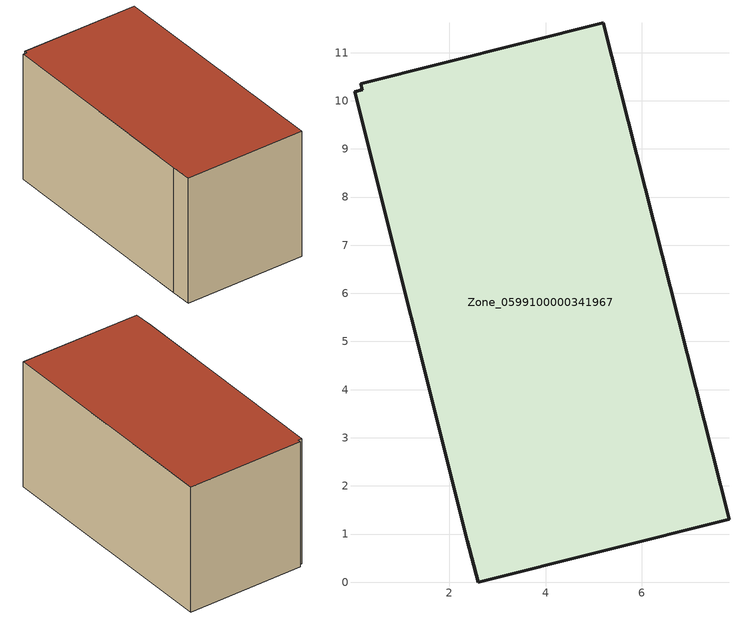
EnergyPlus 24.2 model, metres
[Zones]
Zone_0599100000341967
 floor ground (C_G): 0.16,10.35 5.2,11.62 7.81,1.3 2.6,0 2.37,0.86 0.03,10.18 0.19,10.23 z0
 wall outside (C_F): 2.6,0 7.81,1.3 5.2,11.62 0.16,10.35 0.19,10.23 0.03,10.18 2.37,0.86 2.6,0 z0:5.71
 roof outside (C_R): 5.2,11.62 0.16,10.35 0.19,10.23 0.03,10.18 2.37,0.86 2.6,0 7.81,1.3 z5.71
[BUILDING]
Pand.0599100000341967: North Axis=0; Terrain=City; Loads Convergence Tolerance Value=0.04; Temperature Convergence Tolerance Value=0.4; Solar Distribution=FullExterior; Maximum Number of Warmup Days=25; Minimum Number of Warmup Days=1
[Site:Location]
Rotterdam.The.Hague.AP_ZH_NLD Design_Conditions: Latitude=51.96; Longitude=4.45; Time Zone=1; Elevation=-4.5
[SITE:GROUNDTEMPERATURE:BUILDINGSURFACE]
18, 18, 18, 18, 18, 18, 18, 18, 18, 18, 18, 18
[MATERIAL] Thermal Absorptance=0.9; Solar Absorptance=0.7; Visible Absorptance=0.7
Name | Roughness | Thickness | Conductivity | Density | Specific Heat
G.TC.1992-2005 | MediumSmooth | 0.15 | 0.06 | 540 | 1210
F.TC.1992-2005 | Rough | 0.3 | 0.12 | 1920 | 840
R.TC.1992-2005 | MediumRough | 0.2 | 0.08 | 1500 | 1000
[CONSTRUCTION]
C_G: G.TC.1992-2005
C_F: F.TC.1992-2005
C_R: R.TC.1992-2005
[ZONE]
Zone_0599100000341967: Type=1; Multiplier=1; Ceiling Height=Autocalculate; Volume=Autocalculate; Floor Area=autocalculate; Part of Total Floor Area=Yes
[ZONEINFILTRATION:DESIGNFLOWRATE]
Infil_Zone_0599100000341967: Zone or ZoneList or Space or SpaceList=Zone_0599100000341967; Schedule=AlwaysOn; Design Flow Rate Calculation Method=Flow/Area; Flow Rate per Floor Area=0.0015; Constant Term Coefficient=1; Temperature Term Coefficient=0; Velocity Term Coefficient=0; Velocity Squared Term Coefficient=0
[HVACTEMPLATE:ZONE:IDEALLOADSAIRSYSTEM]
Zone_0599100000341967: Maximum Heating Supply Air Temperature=50; Minimum Cooling Supply Air Temperature=13; Maximum Heating Supply Air Humidity Ratio=0.0156; Minimum Cooling Supply Air Humidity Ratio=0.0077; Heating Limit=NoLimit; Cooling Limit=NoLimit; Dehumidification Control Type=ConstantSensibleHeatRatio; Cooling Sensible Heat Ratio=0.7; Dehumidification Setpoint=60; Humidification Control Type=None; Humidification Setpoint=30; Outdoor Air Method=None; Outdoor Air Flow Rate per Person=0.00944; Outdoor Air Flow Rate per Zone Floor Area=0; Outdoor Air Flow Rate per Zone=0; Demand Controlled Ventilation Type=None; Outdoor Air Economizer Type=NoEconomizer; Heat Recovery Type=None; Sensible Heat Recovery Effectiveness=0.7; Latent Heat Recovery Effectiveness=0.65
[ZONECONTROL:THERMOSTAT]
ThermostatControl_Zone_0599100000341967: Zone or ZoneList=Zone_0599100000341967; Control Type Schedule=DualSetpointControlType; Control 1=Thermostat_Zone_0599100000341967; Temperature Difference Between Cutout And Setpoint=0
[THERMOSTATSETPOINT:DUALSETPOINT]
Thermostat_Zone_0599100000341967: Heating Setpoint Temperature Schedule=HeatingSetpoint_Zone_0599100000341967; Cooling Setpoint Temperature Schedule=CoolingSetpoint_Zone_0599100000341967
[SCHEDULE:COMPACT]
HeatingSetpoint_Zone_0599100000341967: Through: 12/31, For: AllDays, Until: 24:00, 21
CoolingSetpoint_Zone_0599100000341967: Through: 12/31, For: AllDays, Until: 24:00, 24
DualSetpointControlType: Through: 12/31, For: AllDays, Until: 24:00, 4
AlwaysOn: Through: 12/31, For: AllDays, Until: 24:00, 1
